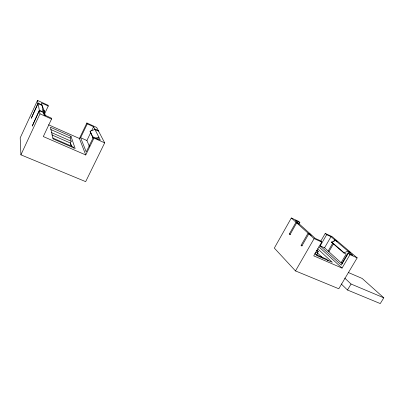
<?xml version="1.0" encoding="UTF-8"?>
<svg xmlns="http://www.w3.org/2000/svg" width="404" height="404" viewBox="0 0 404 404"><rect width="100%" height="100%" fill="white"/><g stroke="black" fill="none" stroke-linecap="round" stroke-linejoin="round"><path stroke-width="0.61" d="M316.923 255.338L317.453 252.929L318.281 251.505L316.898 250.212M44.652 113.746L48.253 106.03L48.051 105.242L37.516 100.424L20.2 137.895L20.917 154.838L85.668 181.638L104.676 142.87L96.687 127.482L86.87 122.993L79.411 138.491L85.769 154.969L93.98 138.077L93.496 137.047L86.239 151.99L80.608 137.713L87.279 123.861L86.87 122.993M37.516 100.424L38.016 103.146L31.285 118.246L38.087 103.545L42.026 105.338L44.056 110.337L45.187 115.579M38.087 103.545L39.319 110.247L32.234 126.114L39.395 110.686L43.536 112.554L44.011 114.817L51.298 118.094L51.535 119.034L43.309 136.562L85.769 154.969M20.917 154.838L39.976 113.847L39.395 110.686M44.915 115.307L44.056 110.337M71.473 146.42L70.367 143.016L71.215 141.243L70.165 138.087L70.998 136.345L50.444 127.25L53.166 138.936L75.144 148.49L70.998 136.345M98.546 131.088L94.98 129.482L90.072 131.189L93.021 138.107M89.355 146.283L86.905 140.511L90.637 132.795M91.708 130.593L93.571 126.735L87.279 123.861M97.793 139.203L98.813 137.107L93.571 126.735M298.94 224.134L299.869 222.493L298.521 221.286L291.314 218.003L274.326 248.091L295.496 270.927L338.789 288.759L357.156 257.863L351.323 252.924L348.763 251.773L341.855 263.469M311.08 235.512L310.817 234.396L299.354 224.069L296.688 222.862L290.027 234.598L289.365 233.951L296.006 222.24L291.314 218.003M320.498 241.637L325.23 233.467L326.669 234.699L320.185 245.885L341.314 265.12L348.329 253.242L349.99 254.661L342.057 268.084L313.741 255.858L321.751 242.041L320.19 240.643L315.357 238.481L311.565 235.067L308.813 233.83L301.818 246.021L301.096 245.324L308.07 233.159L296.688 222.862M295.496 270.927L314.11 238.623L308.813 233.83M329.144 251.515L328.144 251.076L324.538 247.814L331.012 236.678L326.669 234.699M342.602 263.423L341.062 262.751L346.223 254.005L343.86 252.954L331.512 242.249L331.644 242.016L335.461 240.461L337.951 241.592L350.51 252.232L347.95 251.081L335.461 240.461M328.144 251.076L332.835 243.036M333.775 241.43L334.709 239.825L331.012 236.678M333.502 243.814L328.876 251.737L341.062 262.751M343.86 252.954L347.95 251.081M348.455 272.559L362.161 278.452L383.8 297.804L380.27 303.576L347.475 290.001L351.046 284.022L344.733 278.088M95.395 138.309L98.813 137.107L100.283 140.097L93.496 137.047M351.046 284.022L383.8 297.804M315.761 254.48L326.402 259.095L328.22 260.792M51.707 134.855L70.367 143.016L71.68 146.521M316.564 250.758L318.281 251.505M301.096 245.324L302.202 245.804M315.741 252.182L317.453 252.929L322.852 258.01M52.646 137.961L73.089 146.864L73.472 148.026M51.424 132.557L71.215 141.243M50.752 129.527L70.165 138.087M320.185 245.885L324.538 247.814M289.365 233.951L290.431 234.426M80.608 137.713L86.905 140.511M48.576 124.811L79.411 138.491M314.11 238.623L321.751 242.041M349.99 254.661L357.156 257.863M39.976 113.847L51.535 119.034M93.98 138.077L104.676 142.87M348.329 253.242L352.884 255.278L348.763 251.773M39.319 110.247L43.44 112.105L44.854 115.584M331.512 242.249L332.659 242.769M308.07 233.159L310.817 234.396M42.375 109.944L43.915 110.64M94.743 129.017L98.303 130.633M296.006 222.24L298.667 223.452L295.279 220.402L299.869 222.493M334.709 239.825L337.199 240.951L332.017 236.562L325.23 233.467M48.253 106.03L41.526 102.959L41.94 104.939L38.016 103.146M331.644 242.016L344.001 252.712M318.902 246.844L342.057 268.084M317.68 248.758L332.275 262.287L317.549 255.914L314.837 253.333M341.239 283.967L347.475 290.001M90.072 131.189L93.167 137.804M42.026 105.338L43.44 112.105"/></g></svg>
